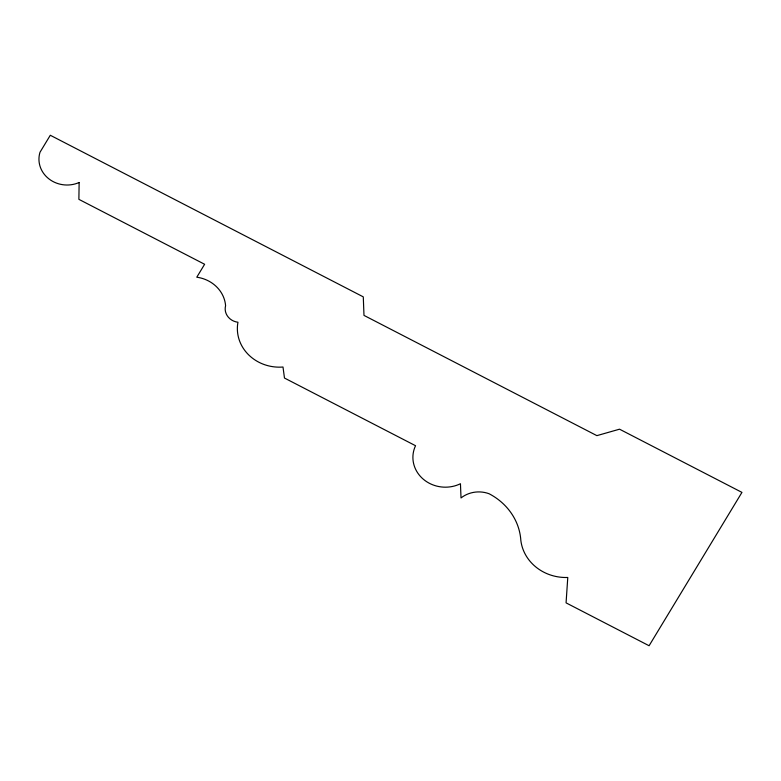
<?xml version="1.0" encoding="UTF-8"?>
<svg xmlns="http://www.w3.org/2000/svg" width="781" height="781" viewBox="0 0 781 781"><rect width="100%" height="100%" fill="white"/><g stroke="black" fill="none" stroke-linecap="round" stroke-linejoin="round"><path stroke-width="1.17" d="M79.135 182.49L78.881 199.34L204.622 264.271L196.783 277.206A33.563 30.762 3.7 0 1 225.592 305.674A14.585 13.365 3.7 0 0 237.951 322.25A41.559 38.084 3.7 0 0 282.995 367.021L284.479 378.043L415.541 445.717A32.148 29.453 3.7 0 0 423.38 479.27A32.148 29.453 3.7 0 0 460.448 483.732L461.024 497.956A27.452 25.158 3.7 0 1 489.062 493.729A62.041 56.847 3.7 0 1 520.829 540.306A44.868 41.12 3.7 0 0 567.777 577.471L566.069 602.864L649.089 645.741L741.95 492.391L619.538 429.189L596.879 435.642L363.985 315.397L363.282 296.868L50.296 135.259L40.007 152.246A27.833 25.509 3.7 0 0 48.988 178.937A27.833 25.509 3.7 0 0 79.135 182.49"/></g></svg>
